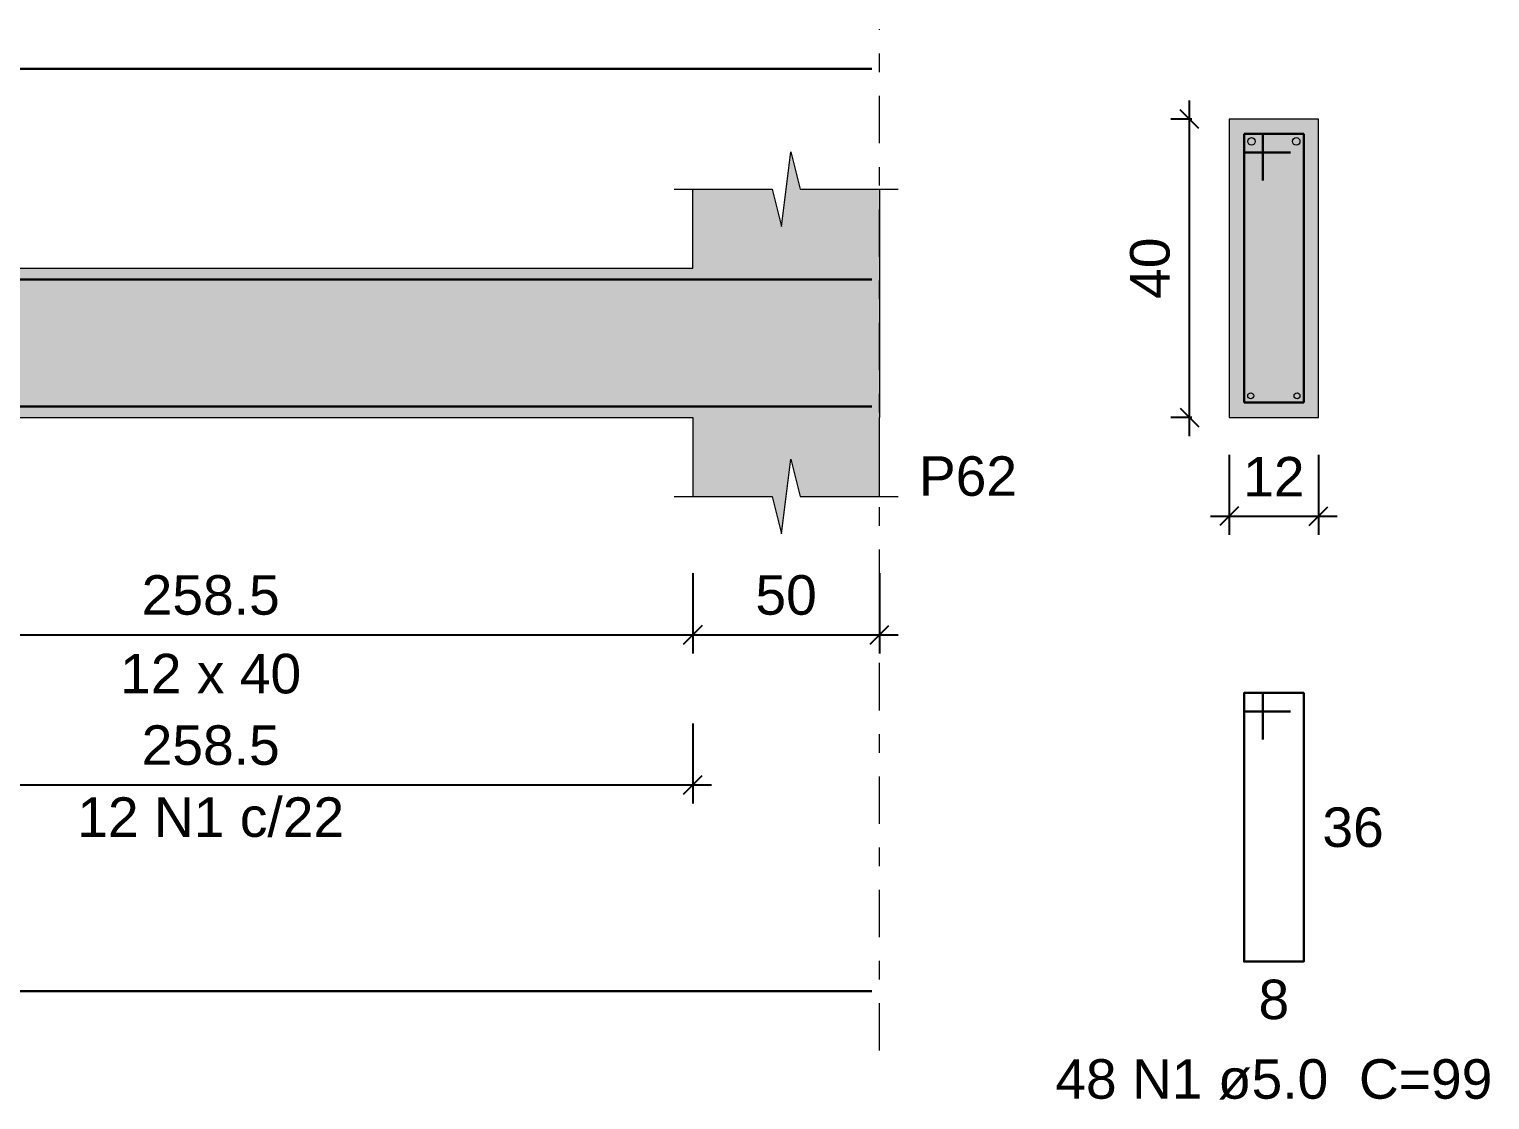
# Model space of a CAD drawing. Header units: millimetres. Extents: x -8 to 605, y -494 to 220.
# Drawn here: x 268.28 to 276.11, y -479.29 to -473.55 of the extents above; entities that cross this region are included whole.
import ezdxf

# ---------------------------------------------------------------- set-up
doc = ezdxf.new("R2010")
doc.units = ezdxf.units.MM
doc.header["$MEASUREMENT"] = 0
doc.linetypes.add('DASHDOT', pattern=[2.54, 1.27, -0.635, 0, -0.635])
doc.linetypes.add('NULL', pattern=[0])
for name, color, linetype, lineweight in [('Descrição da armadura', 7, 'Continuous', 0), ('DT-Barras na forma', 7, 'Continuous', 30), ('DT-Barras no corte', 5, 'Continuous', 5), ('DT-Barras rebatidas', 7, 'Continuous', 30), ('DT-Cotas', 7, 'Continuous', 5), ('DT-Forma', 5, 'Continuous', 5), ('DT-Hachura forma vigas', 252, 'Continuous', 5), ('DT-Hachura seção vigas', 252, 'Continuous', 5), ('DT-Pontilhado', 9, 'DASHDOT', 5), ('DT-Textos', 7, 'Continuous', 5), ('Textos armaduras', 7, 'Continuous', 0)]:
    doc.layers.add(name, color=color, linetype=linetype, lineweight=lineweight)
doc.styles.add('Arial', font='arial.ttf')
doc.dimstyles.new('UM_25.000000', dxfattribs={"dimtxt": 0.18, "dimasz": 0.1, "dimexe": 0.1, "dimexo": 0.2, "dimgap": 0, "dimtad": 1, "dimtih": 1, "dimtoh": 1, "dimdec": 1, "dimlfac": 25, "dimzin": 0, "dimdsep": 46, "dimtxsty": 'Standard', "dimcen": 0.09, "dimdle": 0.1, "dimadec": 1, "dimazin": 2, "dimtfac": 1, "dimtdec": 4, "dimtofl": 0, "dimtmove": 0, "dimatfit": 3, "dimfxl": 1, "dimtolj": 1, "dimarcsym": 0})
doc.dimstyles.new('UM_50.000000', dxfattribs={"dimtxt": 0.18, "dimasz": 0.1, "dimexe": 0.1, "dimexo": 0.2, "dimgap": 0, "dimtad": 1, "dimtih": 1, "dimtoh": 1, "dimdec": 1, "dimlfac": 50, "dimzin": 0, "dimdsep": 46, "dimtxsty": 'Standard', "dimcen": 0.09, "dimdle": 0.1, "dimadec": 1, "dimazin": 2, "dimtfac": 1, "dimtdec": 4, "dimtofl": 0, "dimtmove": 0, "dimatfit": 3, "dimfxl": 1, "dimtolj": 1, "dimarcsym": 0})

# ---------------------------------------------------------------- blocks, each defined once
blk = doc.blocks.new('_Oblique')
at = {"color": 0, "linetype": 'ByBlock', "lineweight": -2}
blk.add_line((-0.5, -0.5), (0.5, 0.5), dxfattribs=at)
blk = doc.blocks.new('*D4630')
at = {"layer": 'Defpoints', "color": 0, "transparency": 16777216}
for p in [(266.6631, -476.2693), (271.8331, -476.2693), (271.8331, -476.7988)]:
    blk.add_point(p, dxfattribs=at)
at = {"layer": 'DT-Cotas', "color": 0, "lineweight": -2, "transparency": 16777216}
for p, q in [((266.6631, -476.4693), (266.6631, -476.8988)), ((271.8331, -476.4693), (271.8331, -476.8988)), ((266.5631, -476.7988), (271.9331, -476.7988))]:
    blk.add_line(p, q, dxfattribs=at)
at = {"layer": 'DT-Cotas', "color": 0, "lineweight": -2, "transparency": 16777216, "xscale": 0.1, "yscale": 0.1, "zscale": 0.1, "rotation": 180}
blk.add_blockref('_Oblique', (266.6631, -476.7988), dxfattribs=at)
at = {"layer": 'DT-Cotas', "color": 0, "lineweight": -2, "transparency": 16777216, "xscale": 0.1, "yscale": 0.1, "zscale": 0.1}
blk.add_blockref('_Oblique', (271.8331, -476.7988), dxfattribs=at)
at = {"layer": 'DT-Cotas', "color": 7, "transparency": 16777216, "insert": (269.2481, -476.587), "char_height": 0.2118, "attachment_point": 5, "rotation": 0.00573, "style": 'Arial'}
blk.add_mtext('\\A1;258.5', dxfattribs=at)
blk = doc.blocks.new('*D4631')
at = {"layer": 'Defpoints', "color": 0, "transparency": 16777216}
for p in [(271.8331, -476.2693), (272.8331, -476.2693), (272.8331, -476.7988)]:
    blk.add_point(p, dxfattribs=at)
at = {"layer": 'DT-Cotas', "color": 0, "lineweight": -2, "transparency": 16777216}
for p, q in [((271.8331, -476.4693), (271.8331, -476.8988)), ((272.8331, -476.4693), (272.8331, -476.8988)), ((271.7331, -476.7988), (272.9331, -476.7988))]:
    blk.add_line(p, q, dxfattribs=at)
at = {"layer": 'DT-Cotas', "color": 0, "lineweight": -2, "transparency": 16777216, "xscale": 0.1, "yscale": 0.1, "zscale": 0.1, "rotation": 180}
blk.add_blockref('_Oblique', (271.8331, -476.7988), dxfattribs=at)
at = {"layer": 'DT-Cotas', "color": 0, "lineweight": -2, "transparency": 16777216, "xscale": 0.1, "yscale": 0.1, "zscale": 0.1}
blk.add_blockref('_Oblique', (272.8331, -476.7988), dxfattribs=at)
at = {"layer": 'DT-Cotas', "color": 7, "transparency": 16777216, "insert": (272.3331, -476.587), "char_height": 0.2118, "attachment_point": 5, "rotation": 0.00573, "style": 'Arial'}
blk.add_mtext('\\A1;50', dxfattribs=at)
blk = doc.blocks.new('*D4632')
at = {"layer": 'Defpoints', "color": 0, "transparency": 16777216}
for p in [(274.4964, -474.0339), (274.7082, -474.0339), (274.7082, -475.6339)]:
    blk.add_point(p, dxfattribs=at)
at = {"layer": 'DT-Cotas', "color": 0, "lineweight": -2, "transparency": 16777216}
for p, q in [((274.4964, -475.7339), (274.4964, -473.9339)), ((274.5082, -474.0339), (274.3964, -474.0339)), ((274.5082, -475.6339), (274.3964, -475.6339))]:
    blk.add_line(p, q, dxfattribs=at)
at = {"layer": 'DT-Cotas', "color": 0, "lineweight": -2, "transparency": 16777216, "xscale": 0.1, "yscale": 0.1, "zscale": 0.1}
for p, rotation in [((274.4964, -474.0339), 90), ((274.4964, -475.6339), 270)]:
    blk.add_blockref('_Oblique', p, dxfattribs=dict(at, rotation=rotation))
at = {"layer": 'DT-Cotas', "color": 7, "transparency": 16777216, "insert": (274.2846, -474.8339), "char_height": 0.2118, "attachment_point": 5, "rotation": 90, "style": 'Arial'}
blk.add_mtext('\\A1;40', dxfattribs=at)
blk = doc.blocks.new('*D4633')
at = {"layer": 'Defpoints', "color": 0, "transparency": 16777216}
for p in [(274.7082, -475.6339), (275.1882, -475.6339), (275.1882, -476.1634)]:
    blk.add_point(p, dxfattribs=at)
at = {"layer": 'DT-Cotas', "color": 0, "lineweight": -2, "transparency": 16777216}
for p, q in [((274.7082, -475.8339), (274.7082, -476.2634)), ((275.1882, -475.8339), (275.1882, -476.2634)), ((274.6082, -476.1634), (275.2882, -476.1634))]:
    blk.add_line(p, q, dxfattribs=at)
at = {"layer": 'DT-Cotas', "color": 0, "lineweight": -2, "transparency": 16777216, "xscale": 0.1, "yscale": 0.1, "zscale": 0.1, "rotation": 180}
blk.add_blockref('_Oblique', (274.7082, -476.1634), dxfattribs=at)
at = {"layer": 'DT-Cotas', "color": 0, "lineweight": -2, "transparency": 16777216, "xscale": 0.1, "yscale": 0.1, "zscale": 0.1}
blk.add_blockref('_Oblique', (275.1882, -476.1634), dxfattribs=at)
at = {"layer": 'DT-Cotas', "color": 7, "transparency": 16777216, "insert": (274.9482, -475.9516), "char_height": 0.2118, "attachment_point": 5, "style": 'Arial'}
blk.add_mtext('\\A1;12', dxfattribs=at)
blk = doc.blocks.new('*D4638')
at = {"layer": 'Defpoints', "color": 0, "transparency": 16777216}
for p in [(266.6631, -477.0741), (271.8331, -477.0741), (271.8331, -477.6036)]:
    blk.add_point(p, dxfattribs=at)
at = {"layer": 'DT-Cotas', "color": 0, "lineweight": -2, "transparency": 16777216}
for p, q in [((266.6631, -477.2741), (266.6631, -477.7036)), ((271.8331, -477.2741), (271.8331, -477.7036)), ((266.5631, -477.6036), (271.9331, -477.6036))]:
    blk.add_line(p, q, dxfattribs=at)
at = {"layer": 'DT-Cotas', "color": 0, "lineweight": -2, "transparency": 16777216, "xscale": 0.1, "yscale": 0.1, "zscale": 0.1, "rotation": 180}
blk.add_blockref('_Oblique', (266.6631, -477.6036), dxfattribs=at)
at = {"layer": 'DT-Cotas', "color": 0, "lineweight": -2, "transparency": 16777216, "xscale": 0.1, "yscale": 0.1, "zscale": 0.1}
blk.add_blockref('_Oblique', (271.8331, -477.6036), dxfattribs=at)
at = {"layer": 'DT-Cotas', "color": 7, "transparency": 16777216, "insert": (269.2481, -477.3918), "char_height": 0.2118, "attachment_point": 5, "rotation": 0.00573, "style": 'Arial'}
blk.add_mtext('\\A1;258.5', dxfattribs=at)

msp = doc.modelspace()

# ---------------------------------------------------------------- hatches: boundary and pattern name
at = {"layer": 'DT-Hachura forma vigas', "linetype": 'Continuous'}
msp.add_hatch(color=252, dxfattribs=at).paths.add_polyline_path([(272.833, -476.0575), (272.833, -475.6339), (272.833, -474.8339), (272.833, -474.4103), (272.408, -474.4103), (272.358, -474.2103), (272.308, -474.6103), (272.258, -474.4103), (271.833, -474.4103), (271.833, -474.8339), (266.663, -474.8339), (266.663, -474.4103), (266.238, -474.4103), (266.188, -474.2103), (266.138, -474.6103), (266.088, -474.4103), (265.663, -474.4103), (265.663, -474.8339), (261.533, -474.8339), (261.533, -474.4103), (261.468, -474.4103), (261.418, -474.2103), (261.368, -474.6103), (261.318, -474.4103), (261.253, -474.4103), (261.253, -474.8339), (257.383, -474.8339), (257.383, -474.4103), (257.058, -474.4103), (257.008, -474.2103), (256.958, -474.6103), (256.908, -474.4103), (256.583, -474.4103), (256.583, -474.8339), (253.283, -474.8339), (253.283, -474.4103), (253.218, -474.4103), (253.168, -474.2103), (253.118, -474.6103), (253.068, -474.4103), (253.003, -474.4103), (253.003, -474.8339), (250.753, -474.8339), (250.753, -474.4103), (250.428, -474.4103), (250.378, -474.2103), (250.328, -474.6103), (250.278, -474.4103), (249.953, -474.4103), (249.953, -474.8339), (249.953, -475.6339), (249.953, -476.0575), (250.278, -476.0575), (250.328, -476.2575), (250.378, -475.8575), (250.428, -476.0575), (250.753, -476.0575), (250.753, -475.6339), (253.003, -475.6339), (253.003, -476.0575), (253.068, -476.0575), (253.118, -476.2575), (253.168, -475.8575), (253.218, -476.0575), (253.283, -476.0575), (253.283, -475.6339), (256.583, -475.6339), (256.583, -476.0575), (256.908, -476.0575), (256.958, -476.2575), (257.008, -475.8575), (257.058, -476.0575), (257.383, -476.0575), (257.383, -475.6339), (261.253, -475.6339), (261.253, -476.0575), (261.318, -476.0575), (261.368, -476.2575), (261.418, -475.8575), (261.468, -476.0575), (261.533, -476.0575), (261.533, -475.6339), (265.663, -475.6339), (265.663, -476.0575), (266.088, -476.0575), (266.138, -476.2575), (266.188, -475.8575), (266.238, -476.0575), (266.663, -476.0575), (266.663, -475.6339), (271.833, -475.6339), (271.833, -476.0575), (272.258, -476.0575), (272.308, -476.2575), (272.358, -475.8575), (272.408, -476.0575), (272.833, -476.0575)])
at = {"layer": 'DT-Hachura seção vigas', "linetype": 'Continuous'}
msp.add_hatch(color=252, dxfattribs=at).paths.add_polyline_path([(274.7082, -475.6339), (274.7082, -475.6339), (275.1882, -475.6339), (275.1882, -474.0339), (274.7082, -474.0339), (274.7082, -475.6339)])

# ---------------------------------------------------------------- linework, layer by layer
at = {"layer": 'DT-Barras na forma'}
for p, q in [((274.8882, -474.1139), (274.7882, -474.1139)), ((274.7882, -474.1139), (274.7882, -475.5539)), ((275.1082, -474.1139), (274.7882, -474.1139)), ((274.7882, -474.1139), (274.7882, -474.2139)), ((274.8882, -474.3639), (274.8882, -474.1139)), ((275.1082, -475.5539), (275.1082, -474.1139)), ((274.7882, -474.2139), (275.0382, -474.2139)), ((274.7882, -475.5539), (275.1082, -475.5539))]:
    msp.add_line(p, q, dxfattribs=at)
for points in [[(249.993, -474.8939), (272.7931, -474.8939)], [(249.993, -475.5759), (272.7931, -475.5759)]]:
    msp.add_lwpolyline(points, dxfattribs=at)
at = {"layer": 'DT-Barras no corte'}
for centre, radius in [((274.8282, -474.1539), 0.02), ((275.0682, -474.1539), 0.02), ((274.8242, -475.5179), 0.016), ((275.0722, -475.5179), 0.016)]:
    msp.add_circle(centre, radius, dxfattribs=at)
at = {"layer": 'DT-Barras rebatidas'}
for points in [[(249.993, -473.7643), (272.7931, -473.7643)], [(274.8882, -477.3606), (274.8882, -477.1106), (274.7882, -477.1106), (274.7882, -478.5506), (275.1082, -478.5506), (275.1082, -477.1106), (274.7882, -477.1106), (274.7882, -477.2106), (275.0382, -477.2106)], [(249.993, -478.7105), (272.7931, -478.7105)]]:
    msp.add_lwpolyline(points, dxfattribs=at)
at = {"layer": 'DT-Forma'}
for p, q in [((275.1882, -474.0339), (274.7082, -474.0339)), ((274.7082, -474.0339), (274.7082, -475.6339)), ((275.1882, -475.6339), (275.1882, -474.0339)), ((272.3081, -474.6103), (272.3581, -474.2103)), ((272.3581, -474.2103), (272.4081, -474.4103)), ((271.7331, -474.4103), (272.2581, -474.4103)), ((271.8331, -474.8339), (271.8331, -474.4103)), ((272.2581, -474.4103), (272.3081, -474.6103)), ((272.4081, -474.4103), (272.9331, -474.4103)), ((272.8331, -474.4103), (272.8331, -474.8339)), ((266.6631, -474.8339), (271.8331, -474.8339)), ((266.6631, -475.6339), (271.8331, -475.6339)), ((271.8331, -475.6339), (271.8331, -476.0575)), ((272.8331, -476.0575), (272.8331, -475.6339)), ((274.7082, -475.6339), (275.1882, -475.6339)), ((272.3081, -476.2575), (272.3581, -475.8575)), ((272.3581, -475.8575), (272.4081, -476.0575)), ((271.7331, -476.0575), (272.2581, -476.0575)), ((272.2581, -476.0575), (272.3081, -476.2575)), ((272.4081, -476.0575), (272.9331, -476.0575))]:
    msp.add_line(p, q, dxfattribs=at)
at = {"layer": 'DT-Forma', "linetype": 'Continuous'}
msp.add_line((272.8331, -474.8339), (272.8331, -475.6339), dxfattribs=at)
at = {"layer": 'DT-Pontilhado', "ltscale": 0.2}
msp.add_line((272.8331, -479.0282), (272.8331, -473.5525), dxfattribs=at)

# ---------------------------------------------------------------- texts
at = {"layer": 'Descrição da armadura', "linetype": 'NULL', "char_height": 0.2118, "attachment_point": 8, "line_spacing_factor": 0.9, "style": 'Arial'}
for s, insert, width in [('12 N1 c/22', (269.2481, -477.8853), 2.86156), ('48 N1 ø5.0  C=99', (274.948, -479.292), 4.686721)]:
    msp.add_mtext(s, dxfattribs=dict(at, insert=insert, width=width))
at = {"layer": 'DT-Textos', "linetype": 'NULL', "char_height": 0.2118, "line_spacing_factor": 0.798, "style": 'Arial'}
for s, insert, width, attachment_point in [('P62', (273.045, -476.057), 1.052866, 7), ('12 x 40', (269.248, -477.116), 1.940747, 8)]:
    msp.add_mtext(s, dxfattribs=dict(at, insert=insert, width=width, attachment_point=attachment_point))
at = {"layer": 'Textos armaduras', "linetype": 'NULL', "char_height": 0.2118, "line_spacing_factor": 0.9, "style": 'Arial'}
for s, insert, width, attachment_point in [('36', (275.2082, -477.7247), 1.058001, 1), ('8', (274.9482, -478.6479), 0.729, 2)]:
    msp.add_mtext(s, dxfattribs=dict(at, insert=insert, width=width, attachment_point=attachment_point))

# ---------------------------------------------------------------- dimensions: what is measured, and where the dimension line sits
at = {"layer": 'DT-Cotas'}
dim = msp.add_linear_dim(base=(274.4964, -474.0339), p1=(274.7082, -475.6339), p2=(274.7082, -474.0339), angle=90, dimstyle='UM_25.000000', override={"dimtxt": 0.2118, "dimasz": 0.1, "dimexe": 0.1, "dimexo": 0.2, "dimtad": 1, "dimtih": 0, "dimtoh": 0, "dimdec": 1, "dimlfac": 25, "dimzin": 8, "dimtxsty": 'Arial', "dimblk": 'Oblique', "dimblk1": 'Oblique', "dimblk2": 'Oblique', "dimsah": 1, "dimdle": 0.1, "dimse1": 0, "dimse2": 0, "dimclrt": 7, "dimadec": 1, "dimazin": 3, "dimtmove": 2, "dimldrblk": 'Oblique'}, dxfattribs=at)
dim.commit()
dim.dimension.update_dxf_attribs({"geometry": '*D4632', "text_midpoint": (274.2846, -474.8339), "dimtype": 160, "text_rotation": 90})
dim = msp.add_linear_dim(base=(275.1882, -476.1634), p1=(274.7082, -475.6339), p2=(275.1882, -475.6339), dimstyle='UM_25.000000', override={"dimtxt": 0.2118, "dimasz": 0.1, "dimexe": 0.1, "dimexo": 0.2, "dimtad": 1, "dimtih": 0, "dimtoh": 0, "dimdec": 1, "dimlfac": 25, "dimzin": 8, "dimtxsty": 'Arial', "dimblk": 'Oblique', "dimblk1": 'Oblique', "dimblk2": 'Oblique', "dimsah": 1, "dimdle": 0.1, "dimse1": 0, "dimse2": 0, "dimclrt": 7, "dimadec": 1, "dimazin": 3, "dimtmove": 2, "dimldrblk": 'Oblique'}, dxfattribs=at)
dim.commit()
dim.dimension.update_dxf_attribs({"geometry": '*D4633', "text_midpoint": (274.9482, -475.9516), "dimtype": 160})
for base, p1, p2, picture, middle in [((271.8331, -476.7988), (266.6631, -476.2693), (271.8331, -476.2693), '*D4630', (269.2481, -476.587)), ((272.8331, -476.7988), (271.8331, -476.2693), (272.8331, -476.2693), '*D4631', (272.3331, -476.587)), ((271.8331, -477.6036), (266.6631, -477.0741), (271.8331, -477.0741), '*D4638', (269.2481, -477.3918))]:
    dim = msp.add_linear_dim(base=base, p1=p1, p2=p2, dimstyle='UM_50.000000', override={"dimtxt": 0.2118, "dimasz": 0.1, "dimexe": 0.1, "dimexo": 0.2, "dimtad": 1, "dimtih": 0, "dimtoh": 0, "dimdec": 1, "dimlfac": 50, "dimzin": 8, "dimtxsty": 'Arial', "dimblk": 'Oblique', "dimblk1": 'Oblique', "dimblk2": 'Oblique', "dimsah": 1, "dimdle": 0.1, "dimse1": 0, "dimse2": 0, "dimclrt": 7, "dimadec": 1, "dimazin": 3, "dimtmove": 2, "dimldrblk": 'Oblique'}, dxfattribs=at)
    dim.commit()
    dim.dimension.update_dxf_attribs({"geometry": picture, "text_midpoint": middle, "dimtype": 160, "text_rotation": 0.00573})

doc.saveas('drawing.dxf')
